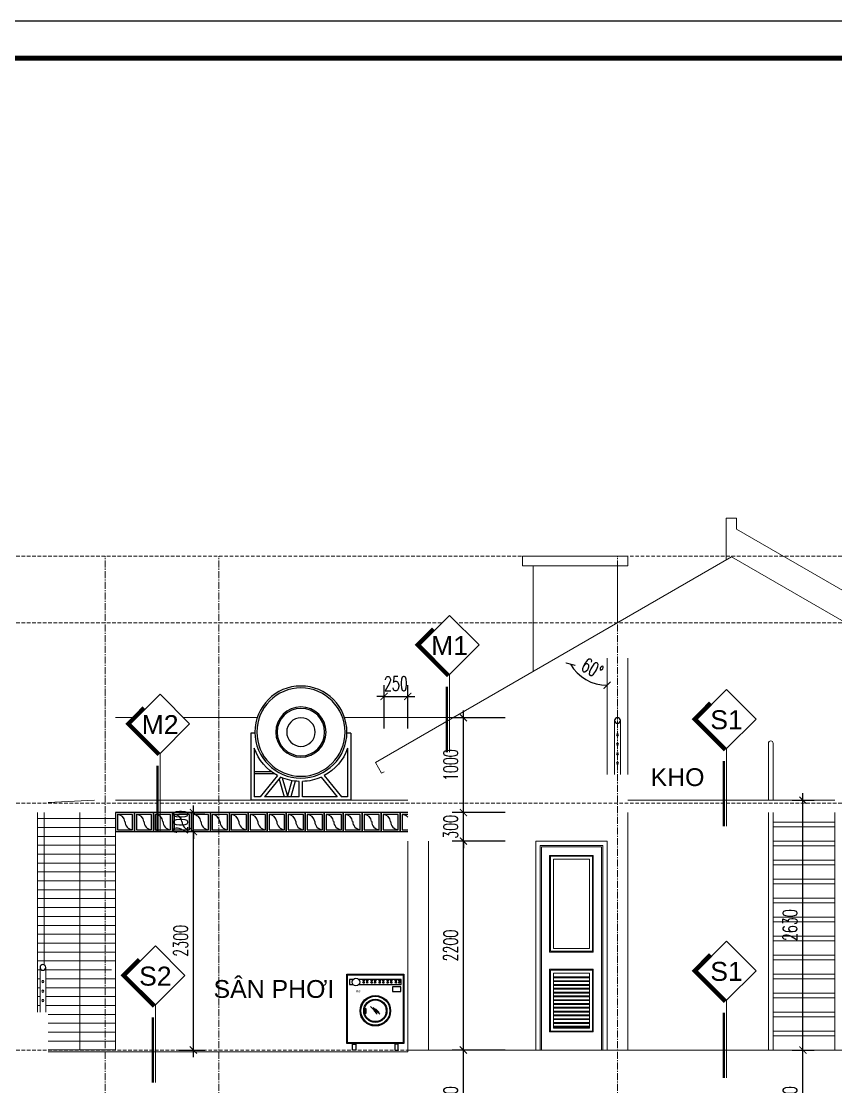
# Model space of a CAD drawing. Header units: millimetres. Extents: x -229618 to 2906, y -178063 to 96806.
# Drawn here: x -85529 to -76947, y -144591 to -133372 of the extents above; entities that cross this region are included whole.
import ezdxf
from ezdxf.enums import TextEntityAlignment as Align
from ezdxf.xclip import XClip

# ---------------------------------------------------------------- set-up
doc = ezdxf.new("R2010")
doc.units = ezdxf.units.MM
doc.header["$LTSCALE"] = 200
doc.header["$MEASUREMENT"] = 0
doc.header["$XCLIPFRAME"] = 0
doc.set_wipeout_variables(frame=1)
doc.header["$PDMODE"] = 3
doc.header["$PDSIZE"] = 50
doc.linetypes.add('CENTER2', pattern=[1.125, 0.75, -0.125, 0.125, -0.125])
doc.linetypes.add('DASHED2', pattern=[0.375, 0.25, -0.125])
doc.layers.get('0').update_dxf_attribs({"color": 95, "linetype": 'CONTINUOUS'})
doc.layers.get('DEFPOINTS').update_dxf_attribs({"linetype": 'CONTINUOUS'})
for name, color, linetype, lineweight in [('cat', 1, 'CONTINUOUS', 40), ('hatch', 250, 'CONTINUOUS', 5), ('nho', 252, 'CONTINUOUS', 15), ('thay', 7, 'CONTINUOUS', 18), ('tim', 18, 'CENTER2', 9)]:
    doc.layers.add(name, color=color, linetype=linetype, lineweight=lineweight)
for name, color, linetype in [('CUA', 145, 'CONTINUOUS'), ('DIM', 251, 'CONTINUOUS'), ('KHUNGTEN', 7, 'CONTINUOUS'), ('NOITHAT', 99, 'CONTINUOUS'), ('TEXT', 33, 'CONTINUOUS'), ('VAT-LIEU', 251, 'CONTINUOUS')]:
    doc.layers.add(name, color=color, linetype=linetype)
doc.layers.add('in', color=203, linetype='CONTINUOUS', lineweight=5, plot=False)
doc.styles.add('Aria H iso', font='Vharial_0.ttf')
doc.styles.add('CHU HOA Day', font='Vharial_0.ttf')
doc.styles.add('Scale', font='vnsimli.shx', dxfattribs={"width": 0.65, "bigfont": 'bigfont.shx'})
doc.styles.get("Standard").update_dxf_attribs({"font": 'VNCC-SIM.shx', "width": 0.6})
doc.dimstyles.new('Scale', dxfattribs={"dimscale": 75, "dimtxt": 2, "dimasz": 1, "dimexe": 1.6, "dimexo": 0, "dimgap": 0.8, "dimtad": 1, "dimdec": 0, "dimzin": 0, "dimdsep": 46, "dimtxsty": 'Scale', "dimblk": 'ARCHTICK', "dimcen": 0.1, "dimdle": 1, "dimclrd": 256, "dimclre": 256, "dimclrt": 3, "dimadec": 0, "dimazin": 0, "dimtfac": 1, "dimtdec": 0, "dimtix": 1, "dimtmove": 2, "dimatfit": 3, "dimldrblk": 'ARCHTICK', "dimfxl": 0, "dimtolj": 1, "dimtzin": 0, "dimarcsym": 0})

# ---------------------------------------------------------------- blocks, each defined once
blk = doc.blocks.new('gach kinh')
at = {"layer": 'CUA', "linetype": 'Continuous'}
blk.add_lwpolyline([(0, 0), (200, 0), (200, 200), (0, 200)], close=True, dxfattribs=at)
at = {"layer": 'VAT-LIEU', "linetype": 'Continuous'}
blk.add_lwpolyline([(20, 20), (180, 20), (180, 180), (20, 180)], close=True, dxfattribs=at)
for centre, radius, start, end in [((19, 100), 80.4, 5.4118, 89.5545), ((188, 108), 88.2, 180.434, 265.0592)]:
    blk.add_arc(centre, radius, start, end, dxfattribs=at)
blk = doc.blocks.new('Dw')
for p, q in [((45, 0), (45, 2155)), ((705, 2155), (45, 2155)), ((705, 0), (705, 2155)), ((0, 0), (750, 0))]:
    blk.add_line(p, q)
for points in [[(750, 0), (750, 2200), (0, 2200), (0, 0)], [(690, 0), (690, 2140), (60, 2140), (60, 0)], [(145, 2050), (145, 1030), (605, 1030), (605, 2050), (145, 2050)], [(145, 850), (145, 190), (605, 190), (605, 850), (145, 850)]]:
    blk.add_lwpolyline(points)
for points in [[(155, 2040), (155, 1040), (595, 1040), (595, 2040)], [(185, 2010), (185, 1070), (565, 1070), (565, 2010)], [(155, 840), (155, 200), (595, 200), (595, 840)], [(185, 810), (185, 230), (565, 230), (565, 810)], [(185, 770), (565, 770), (565, 760), (185, 760)], [(185, 730), (565, 730), (565, 720), (185, 720)], [(185, 690), (565, 690), (565, 680), (185, 680)], [(185, 650), (565, 650), (565, 640), (185, 640)], [(185, 610), (565, 610), (565, 600), (185, 600)], [(185, 570), (565, 570), (565, 560), (185, 560)], [(185, 530), (565, 530), (565, 520), (185, 520)], [(185, 490), (565, 490), (565, 480), (185, 480)], [(185, 450), (565, 450), (565, 440), (185, 440)], [(185, 410), (565, 410), (565, 400), (185, 400)], [(185, 370), (565, 370), (565, 360), (185, 360)], [(185, 330), (565, 330), (565, 320), (185, 320)], [(185, 290), (565, 290), (565, 280), (185, 280)], [(185, 250), (565, 250), (565, 240), (185, 240)]]:
    blk.add_lwpolyline(points, close=True)
at = {"const_width": 7.5}
for points in [[(45, 1892), (45, 1962)], [(45, 1220), (45, 1290)], [(45, 178), (45, 248)]]:
    blk.add_lwpolyline(points, dxfattribs=at)
blk = doc.blocks.new('_ArchTick')
at = {"color": 0, "linetype": 'ByBlock', "const_width": 0.15}
blk.add_lwpolyline([(-0.5, -0.5), (0.5, 0.5)], dxfattribs=at)
blk = doc.blocks.new('*D187')
at = {"layer": 'DEFPOINTS', "color": 0, "linetype": 'Continuous'}
for p in [(-77406, -144205), (-77293, -144205), (-77406, -145305)]:
    blk.add_point(p, dxfattribs=at)
at = {"layer": 'DIM', "linetype": 'Continuous', "lineweight": -2}
for p, q in [((-77293, -145380), (-77293, -144130)), ((-77406, -144205), (-77173, -144205)), ((-77406, -145305), (-77173, -145305))]:
    blk.add_line(p, q, dxfattribs=at)
at = {"layer": 'DIM', "linetype": 'Continuous', "lineweight": -2, "xscale": 75, "yscale": 75, "zscale": 75}
for p, rotation in [((-77293, -144205), 90), ((-77293, -145305), 270)]:
    blk.add_blockref('_ArchTick', p, dxfattribs=dict(at, rotation=rotation))
at = {"layer": 'DIM', "color": 3, "linetype": 'Continuous', "insert": (-77428, -144755), "char_height": 150, "attachment_point": 5, "rotation": 90, "style": 'Scale'}
blk.add_mtext('\\A1;1100', dxfattribs=at)
blk = doc.blocks.new('*D196')
at = {"layer": 'DEFPOINTS', "color": 0, "linetype": 'Continuous'}
for p in [(-80870, -144205), (-80429, -144205), (-80429, -145305)]:
    blk.add_point(p, dxfattribs=at)
at = {"layer": 'DIM', "linetype": 'Continuous', "lineweight": -2}
for p, q in [((-80870, -145380), (-80870, -144130)), ((-80429, -144205), (-80990, -144205)), ((-80429, -145305), (-80990, -145305))]:
    blk.add_line(p, q, dxfattribs=at)
at = {"layer": 'DIM', "linetype": 'Continuous', "lineweight": -2, "xscale": 75, "yscale": 75, "zscale": 75}
for p, rotation in [((-80870, -144205), 90), ((-80870, -145305), 270)]:
    blk.add_blockref('_ArchTick', p, dxfattribs=dict(at, rotation=rotation))
at = {"layer": 'DIM', "color": 3, "linetype": 'Continuous', "insert": (-81005, -144755), "char_height": 150, "attachment_point": 5, "rotation": 90, "style": 'Scale'}
blk.add_mtext('\\A1;1100', dxfattribs=at)
blk = doc.blocks.new('*D197')
at = {"layer": 'DEFPOINTS', "color": 0, "linetype": 'Continuous'}
for p in [(-80870, -142005), (-80429, -142005), (-80429, -144205)]:
    blk.add_point(p, dxfattribs=at)
at = {"layer": 'DIM', "linetype": 'Continuous', "lineweight": -2}
for p, q in [((-80429, -142005), (-80990, -142005)), ((-80870, -144280), (-80870, -141930)), ((-80429, -144205), (-80990, -144205))]:
    blk.add_line(p, q, dxfattribs=at)
at = {"layer": 'DIM', "linetype": 'Continuous', "lineweight": -2, "xscale": 75, "yscale": 75, "zscale": 75}
for p, rotation in [((-80870, -142005), 90), ((-80870, -144205), 270)]:
    blk.add_blockref('_ArchTick', p, dxfattribs=dict(at, rotation=rotation))
at = {"layer": 'DIM', "color": 3, "linetype": 'Continuous', "insert": (-81005, -143105), "char_height": 150, "attachment_point": 5, "rotation": 90, "style": 'Scale'}
blk.add_mtext('\\A1;2200', dxfattribs=at)
blk = doc.blocks.new('*D220')
at = {"layer": 'DEFPOINTS', "color": 0, "linetype": 'Continuous'}
for p in [(-83870, -141905), (-83715, -141905), (-83870, -144205)]:
    blk.add_point(p, dxfattribs=at)
at = {"layer": 'DIM', "linetype": 'Continuous', "lineweight": -2}
for p, q in [((-83870, -141905), (-83595, -141905)), ((-83715, -144280), (-83715, -141830)), ((-83870, -144205), (-83595, -144205))]:
    blk.add_line(p, q, dxfattribs=at)
at = {"layer": 'DIM', "linetype": 'Continuous', "lineweight": -2, "xscale": 75, "yscale": 75, "zscale": 75}
for p, rotation in [((-83715, -141905), 90), ((-83715, -144205), 270)]:
    blk.add_blockref('_ArchTick', p, dxfattribs=dict(at, rotation=rotation))
at = {"layer": 'DIM', "color": 3, "linetype": 'Continuous', "insert": (-83850, -143055), "char_height": 150, "attachment_point": 5, "rotation": 90, "style": 'Scale'}
blk.add_mtext('\\A1;2300', dxfattribs=at)
blk = doc.blocks.new('*D221')
at = {"layer": 'DEFPOINTS', "color": 0, "linetype": 'Continuous'}
for p in [(-83870, -141705), (-83715, -141705), (-83870, -141905)]:
    blk.add_point(p, dxfattribs=at)
at = {"layer": 'DIM', "linetype": 'Continuous', "lineweight": -2}
for p, q in [((-83715, -141705), (-83715, -141630)), ((-83870, -141705), (-83595, -141705)), ((-83715, -141905), (-83715, -141705)), ((-83870, -141905), (-83595, -141905)), ((-83715, -141905), (-83715, -141980))]:
    blk.add_line(p, q, dxfattribs=at)
at = {"layer": 'DIM', "linetype": 'Continuous', "lineweight": -2, "xscale": 75, "yscale": 75, "zscale": 75}
for p, rotation in [((-83715, -141705), 270), ((-83715, -141905), 90)]:
    blk.add_blockref('_ArchTick', p, dxfattribs=dict(at, rotation=rotation))
at = {"layer": 'DIM', "color": 3, "linetype": 'Continuous', "insert": (-83850, -141805), "char_height": 150, "attachment_point": 5, "rotation": 90, "style": 'Scale'}
blk.add_mtext('\\A1;200', dxfattribs=at)
blk = doc.blocks.new('KhungA3')
at = {"layer": 'DEFPOINTS', "color": 8}
blk.add_lwpolyline([(-3.74, 3.81), (416.31, 3.81), (416.31, 300.81), (-3.74, 300.81)], close=True, dxfattribs=at)
at = {"layer": 'KHUNGTEN', "color": 4, "const_width": 0.724}
blk.add_lwpolyline([(7.54, 8.99), (411.13, 8.99), (411.13, 295.64), (7.54, 295.64)], close=True, dxfattribs=at)
blk = doc.blocks.new('kyhieu1')
at = {"layer": 'cat', "ltscale": 600}
blk.add_line((27, -131), (27, -817), dxfattribs=at)
at = {"color": 15, "linetype": 'Continuous'}
blk.add_wipeout([(0, 0), (311, 311), (0, 622), (-311, 311)], dxfattribs=at).dxf.layer = 'thay'
at = {"linetype": 'Continuous'}
blk.add_wipeout([(0, 622), (-311, 311), (0, 0), (311, 311)], dxfattribs=at).dxf.layer = 'DIM'
at = {"layer": 'thay', "ltscale": 600}
blk.add_line((0, 0), (0, -817), dxfattribs=at)
at = {"layer": 'thay', "color": 15, "linetype": 'Continuous'}
blk.add_lwpolyline([(0, 0), (311, 311), (0, 622), (-311, 311)], close=True, dxfattribs=at)
at = {"layer": 'thay', "color": 1, "linetype": 'Continuous', "const_width": 40}
blk.add_lwpolyline([(14, -14), (339, 311), (170, 481)], dxfattribs=at)
at = {"layer": 'TEXT', "style": 'CHU HOA Day'}
blk.add_attdef('N1', text='', height=200, dxfattribs=at).set_placement((0, 304), align=Align.MIDDLE)
blk = doc.blocks.new('*D144')
at = {"layer": 'DEFPOINTS', "color": 0, "linetype": 'Continuous'}
for p in [(-77406, -141575), (-77293, -141575), (-77406, -144205)]:
    blk.add_point(p, dxfattribs=at)
at = {"layer": 'DIM', "linetype": 'Continuous', "lineweight": -2}
for p, q in [((-77406, -141575), (-77173, -141575)), ((-77293, -144280), (-77293, -141500)), ((-77406, -144205), (-77173, -144205))]:
    blk.add_line(p, q, dxfattribs=at)
at = {"layer": 'DIM', "linetype": 'Continuous', "lineweight": -2, "xscale": 75, "yscale": 75, "zscale": 75}
for p, rotation in [((-77293, -141575), 90), ((-77293, -144205), 270)]:
    blk.add_blockref('_ArchTick', p, dxfattribs=dict(at, rotation=rotation))
at = {"layer": 'DIM', "color": 3, "linetype": 'Continuous', "insert": (-77428, -142890), "char_height": 150, "attachment_point": 5, "rotation": 90, "style": 'Scale'}
blk.add_mtext('\\A1;2630', dxfattribs=at)
blk = doc.blocks.new('*D141')
at = {"layer": 'DEFPOINTS', "color": 0, "linetype": 'Continuous'}
for p in [(-80870, -141705), (-80429, -141705), (-80429, -142005)]:
    blk.add_point(p, dxfattribs=at)
at = {"layer": 'DIM', "linetype": 'Continuous', "lineweight": -2}
for p, q in [((-80870, -141705), (-80870, -141630)), ((-80429, -141705), (-80990, -141705)), ((-80870, -142005), (-80870, -141705)), ((-80429, -142005), (-80990, -142005)), ((-80870, -142005), (-80870, -142080))]:
    blk.add_line(p, q, dxfattribs=at)
at = {"layer": 'DIM', "linetype": 'Continuous', "lineweight": -2, "xscale": 75, "yscale": 75, "zscale": 75}
for p, rotation in [((-80870, -141705), 270), ((-80870, -142005), 90)]:
    blk.add_blockref('_ArchTick', p, dxfattribs=dict(at, rotation=rotation))
at = {"layer": 'DIM', "color": 3, "linetype": 'Continuous', "insert": (-81005, -141855), "char_height": 150, "attachment_point": 5, "rotation": 90, "style": 'Scale'}
blk.add_mtext('\\A1;300', dxfattribs=at)
blk = doc.blocks.new('*D142')
at = {"layer": 'DEFPOINTS', "color": 0, "linetype": 'Continuous'}
for p in [(-80870, -140705), (-80429, -140705), (-80429, -141705)]:
    blk.add_point(p, dxfattribs=at)
at = {"layer": 'DIM', "linetype": 'Continuous', "lineweight": -2}
for p, q in [((-80870, -141780), (-80870, -140630)), ((-80429, -140705), (-80990, -140705)), ((-80429, -141705), (-80990, -141705))]:
    blk.add_line(p, q, dxfattribs=at)
at = {"layer": 'DIM', "linetype": 'Continuous', "lineweight": -2, "xscale": 75, "yscale": 75, "zscale": 75}
for p, rotation in [((-80870, -140705), 90), ((-80870, -141705), 270)]:
    blk.add_blockref('_ArchTick', p, dxfattribs=dict(at, rotation=rotation))
at = {"layer": 'DIM', "color": 3, "linetype": 'Continuous', "insert": (-81005, -141205), "char_height": 150, "attachment_point": 5, "rotation": 90, "style": 'Scale'}
blk.add_mtext('\\A1;1000', dxfattribs=at)
blk = doc.blocks.new('A$C68812394')
at = {"layer": 'NOITHAT'}
for p, q in [((0, 707), (0, 0)), ((0, 707), (41, 707)), ((1011, 707), (1052, 707)), ((1052, 707), (1052, 0)), ((35, 548), (35, 35)), ((1017, 548), (1017, 35)), ((281, 260), (99, 35)), ((313, 244), (144, 35)), ((724, 238), (667, 42)), ((740, 244), (909, 35)), ((772, 260), (954, 35)), ((803, 278), (1017, 278)), ((833, 298), (1017, 298)), ((509, 35), (509, 199)), ((543, 35), (543, 199)), ((585, 202), (632, 35)), ((620, 207), (667, 42)), ((756, 224), (702, 35)), ((0, 0), (1052, 0)), ((35, 35), (99, 35)), ((144, 35), (509, 35)), ((543, 35), (909, 35)), ((954, 35), (1017, 35))]:
    blk.add_line(p, q, dxfattribs=at)
for radius in [485, 465, 265, 250, 150]:
    blk.add_circle((526, 718), radius, dxfattribs=at)
for start, end in [(199.1561, 241.804), (298.196, 340.8439), (245.7579, 268.1265), (271.8735, 294.2421)]:
    blk.add_arc((526, 718), 520, start, end, dxfattribs=at)
blk = doc.blocks.new('*D2958')
at = {"layer": 'DEFPOINTS', "color": 0}
for p in [(-81456, -140481), (-81706, -140818), (-81456, -140818)]:
    blk.add_point(p, dxfattribs=at)
at = {"layer": 'DIM', "lineweight": -2}
for p, q in [((-81706, -140818), (-81706, -140361)), ((-81456, -140818), (-81456, -140361)), ((-81706, -140481), (-81781, -140481)), ((-81706, -140481), (-81456, -140481)), ((-81456, -140481), (-81381, -140481))]:
    blk.add_line(p, q, dxfattribs=at)
at = {"layer": 'DIM', "lineweight": -2, "xscale": 75, "yscale": 75, "zscale": 75}
blk.add_blockref('_ArchTick', (-81706, -140481), dxfattribs=at)
at = {"layer": 'DIM', "lineweight": -2, "xscale": 75, "yscale": 75, "zscale": 75, "rotation": 180}
blk.add_blockref('_ArchTick', (-81456, -140481), dxfattribs=at)
at = {"layer": 'DIM', "color": 3, "insert": (-81581, -140346), "char_height": 150, "attachment_point": 5, "style": 'Scale'}
blk.add_mtext('\\A1;250', dxfattribs=at)
blk = doc.blocks.new('*D2959')
at = {"layer": 'DEFPOINTS', "color": 0}
for p in [(-78046, -139162), (-79356, -140080), (-79643, -140260), (-81706, -141275), (-79356, -141305)]:
    blk.add_point(p, dxfattribs=at)
at = {"layer": 'DIM', "lineweight": -2}
blk.add_arc((-79356, -139918), 446, 210, 270, dxfattribs=at)
at = {"layer": 'DIM', "lineweight": -2, "xscale": 75, "yscale": 75, "zscale": 75}
for p, rotation in [((-79742, -140141), 119.9999999999998), ((-79356, -140364), 1.230295865184416e-09)]:
    blk.add_blockref('_ArchTick', p, dxfattribs=dict(at, rotation=rotation))
at = {"layer": 'DIM', "color": 3, "insert": (-79512, -140187), "char_height": 150, "attachment_point": 5, "rotation": 330, "style": 'Scale'}
blk.add_mtext('\\A1;60°', dxfattribs=at)
blk = doc.blocks.new('*D2960')
at = {"layer": 'DEFPOINTS', "color": 0}
for p in [(-78046, -139162), (-76736, -139918), (-76572, -140369), (-75858, -140426), (-76736, -140610)]:
    blk.add_point(p, dxfattribs=at)
at = {"layer": 'DIM', "lineweight": -2}
blk.add_arc((-76736, -139918), 479, 270, 330, dxfattribs=at)
at = {"layer": 'DIM', "lineweight": -2, "xscale": 75, "yscale": 75, "zscale": 75}
for p, rotation in [((-76321, -140158), 60.00000000000666), ((-76736, -140398), 180.0000000000001)]:
    blk.add_blockref('_ArchTick', p, dxfattribs=dict(at, rotation=rotation))
at = {"layer": 'DIM', "color": 3, "insert": (-76564, -140217), "char_height": 150, "attachment_point": 5, "rotation": 30, "style": 'Scale'}
blk.add_mtext('\\A1;60°', dxfattribs=at)

msp = doc.modelspace()

# ---------------------------------------------------------------- hatches: boundary and pattern name
at = {"layer": 'hatch', "linetype": 'Continuous'}
h = msp.add_hatch(dxfattribs=at)
h.set_pattern_fill('GRATE', color=256, scale=3000, style=0)
h.set_pattern_definition([(180, (-84536.33, -144204.865), (0, 93.75), []), (90, (-84536.33, -144204.86), (375, 2e-14), [])])
h.paths.add_polyline_path([(-85356.3, -141704.9), (-84646.3, -141704.9), (-84646.3, -144204.9), (-85246.3, -144204.9), (-85246.3, -143804.9), (-85271.3, -143804.9), (-85271.3, -143334.9, 0.4142136), (-85301.3, -143304.9, 0.4142136), (-85331.3, -143334.9), (-85331.3, -143804.9), (-85356.3, -143804.9)])
h.paths.add_polyline_path([(-84646.3, -141704.9), (-84536.3, -141704.9), (-84536.3, -141904.9), (-84536.3, -143319.1), (-84586.9, -143369.6), (-84536.3, -143420.2), (-84536.3, -144204.9), (-84646.3, -144204.9)])

# ---------------------------------------------------------------- linework, layer by layer
at = {"layer": 'hatch', "color": 251, "linetype": 'DASHED2', "ltscale": 0.75}
for p, q in [((-90757.5, -139004.9), (-63981, -139004.9)), ((-90757.5, -139704.9), (-63981, -139704.9)), ((-90757.5, -141604.9), (-63981, -141604.9)), ((-90757.5, -144204.9), (-63981, -144204.9))]:
    msp.add_line(p, q, dxfattribs=at)
at = {"layer": 'nho', "linetype": 'Continuous'}
for p, q in [((-79276.3, -140734.9), (-79276.3, -141304.9)), ((-79216.3, -140734.9), (-79216.3, -141304.9)), ((-85331.3, -143334.9), (-85331.3, -143804.9)), ((-85271.3, -143334.9), (-85271.3, -143804.9))]:
    msp.add_line(p, q, dxfattribs=at)
for points in [[(-76956.3, -141854.9), (-77606.3, -141854.9), (-77606.3, -141804.9), (-76956.3, -141804.9)], [(-76956.3, -142054.9), (-77606.3, -142054.9), (-77606.3, -142004.9), (-76956.3, -142004.9)], [(-76956.3, -142254.9), (-77606.3, -142254.9), (-77606.3, -142204.9), (-76956.3, -142204.9)], [(-76956.3, -142454.9), (-77606.3, -142454.9), (-77606.3, -142404.9), (-76956.3, -142404.9)], [(-76956.3, -142654.9), (-77606.3, -142654.9), (-77606.3, -142604.9), (-76956.3, -142604.9)], [(-76956.3, -142854.9), (-77606.3, -142854.9), (-77606.3, -142804.9), (-76956.3, -142804.9)], [(-76956.3, -143054.9), (-77606.3, -143054.9), (-77606.3, -143004.9), (-76956.3, -143004.9)], [(-76956.3, -143254.9), (-77606.3, -143254.9), (-77606.3, -143204.9), (-76956.3, -143204.9)], [(-76956.3, -143454.9), (-77606.3, -143454.9), (-77606.3, -143404.9), (-76956.3, -143404.9)], [(-76956.3, -143654.9), (-77606.3, -143654.9), (-77606.3, -143604.9), (-76956.3, -143604.9)], [(-76956.3, -143854.9), (-77606.3, -143854.9), (-77606.3, -143804.9), (-76956.3, -143804.9)], [(-76956.3, -144054.9), (-77606.3, -144054.9), (-77606.3, -144004.9), (-76956.3, -144004.9)]]:
    msp.add_lwpolyline(points, close=True, dxfattribs=at)
at = {"layer": 'NOITHAT'}
for p, q in [((-81786.9, -143808.7), (-81847.6, -143748)), ((-81750.9, -143826.2), (-81821.5, -143755.5)), ((-81776.6, -143809.7), (-81818.9, -143767.4)), ((-81777, -143827.9), (-81815.3, -143789.6)), ((-81757.8, -143809.9), (-81797.4, -143770.2))]:
    msp.add_line(p, q, dxfattribs=at)
for points in [[(-81498, -144137.9), (-82098, -144137.9), (-82098, -143405.2), (-81498, -143405.2)], [(-81506, -144129.9), (-82090, -144129.9), (-82090, -143413.2), (-81506, -143413.2)], [(-81911.6, -143467.4), (-81930.3, -143467.4), (-81930.3, -143476.2), (-81911.6, -143476.2)], [(-81874.2, -143467.4), (-81892.9, -143467.4), (-81892.9, -143476.2), (-81874.2, -143476.2)], [(-81828, -143467.4), (-81846.7, -143467.4), (-81846.7, -143476.2), (-81828, -143476.2)], [(-81790.7, -143467.4), (-81809.4, -143467.4), (-81809.4, -143476.2), (-81790.7, -143476.2)], [(-81741.5, -143467.4), (-81760.2, -143467.4), (-81760.2, -143476.2), (-81741.5, -143476.2)], [(-81704.2, -143467.4), (-81722.8, -143467.4), (-81722.8, -143476.2), (-81704.2, -143476.2)], [(-81658.9, -143467.4), (-81677.6, -143467.4), (-81677.6, -143476.2), (-81658.9, -143476.2)], [(-81621.6, -143467.4), (-81640.3, -143467.4), (-81640.3, -143476.2), (-81621.6, -143476.2)], [(-81572.4, -143467.4), (-81591.1, -143467.4), (-81591.1, -143476.2), (-81572.4, -143476.2)], [(-81535.1, -143467.4), (-81553.8, -143467.4), (-81553.8, -143476.2), (-81535.1, -143476.2)], [(-81527.7, -143539.4), (-81615.7, -143539.4), (-81615.7, -143587.9), (-81527.7, -143587.9)], [(-81895, -143771.2), (-81906.6, -143771.2), (-81906.6, -143817.5), (-81895, -143817.5)], [(-82039.7, -144143.4), (-82003.8, -144143.4), (-82003.8, -144204.9), (-82039.7, -144204.9)], [(-81556.3, -144143.4), (-81592.2, -144143.4), (-81592.2, -144204.9), (-81556.3, -144204.9)]]:
    msp.add_lwpolyline(points, close=True, dxfattribs=at)
for points in [[(-82031.3, -143461.3), (-82069.4, -143461.3), (-82069.4, -143515.9), (-82033.8, -143515.9)], [(-81972.3, -143515.9), (-81525.9, -143515.9), (-81525.9, -143461.3), (-81974.7, -143461.3)]]:
    msp.add_lwpolyline(points, dxfattribs=at)
for centre, radius in [((-82003, -143490), 40.2), ((-81921.4, -143494.9), 6.87), ((-81884.1, -143494.9), 6.87), ((-81837.9, -143494.9), 6.87), ((-81800.5, -143494.9), 6.87), ((-81752.3, -143494.9), 6.87), ((-81715, -143494.9), 6.87), ((-81667.8, -143494.9), 6.87), ((-81630.4, -143494.9), 6.87), ((-81581.3, -143494.9), 6.87), ((-81543.9, -143494.9), 6.87), ((-81798, -143791.4), 160.5), ((-81798, -143791.4), 152.5), ((-81798, -143791.4), 122.5), ((-81798, -143791.4), 114.5)]:
    msp.add_circle(centre, radius, dxfattribs=at)
at = {"layer": 'TEXT', "linetype": 'Continuous'}
for centre, radius, start, end in [((-79246.3, -140734.9), 30, 90, 270), ((-79246.3, -140734.9), 30, 270, 90), ((-79246.3, -140884.9), 10, 90, 270), ((-79246.3, -140884.9), 10, 270, 90), ((-79246.3, -140984.9), 10, 90, 270), ((-79246.3, -140984.9), 10, 270, 90), ((-79246.3, -141084.9), 10, 90, 270), ((-79246.3, -141084.9), 10, 270, 90), ((-79246.3, -141184.9), 10, 90, 270), ((-79246.3, -141184.9), 10, 270, 90), ((-85301.3, -143334.9), 30, 90, 270), ((-85301.3, -143334.9), 30, 270, 90), ((-85301.3, -143484.9), 10, 90, 270), ((-85301.3, -143484.9), 10, 270, 90), ((-85301.3, -143584.9), 10, 90, 270), ((-85301.3, -143584.9), 10, 270, 90), ((-85301.3, -143684.9), 10, 90, 270), ((-85301.3, -143684.9), 10, 270, 90)]:
    msp.add_arc(centre, radius, start, end, dxfattribs=at)
at = {"layer": 'thay', "linetype": 'Continuous'}
for p, q in [((-78046.3, -139012), (-81797.2, -141177.6)), ((-78046.3, -139012), (-75857.9, -140275.5)), ((-79356.3, -141304.9), (-79356.3, -140079.8)), ((-79136.3, -141304.9), (-79136.3, -140079.8)), ((-84536.3, -140704.9), (-83043.3, -140704.9)), ((-82121.8, -140704.9), (-80978.4, -140704.9)), ((-77656.3, -140974.9), (-77656.3, -141574.9)), ((-77606.3, -140974.9), (-77606.3, -141574.9)), ((-81732.2, -141290.1), (-81797.2, -141177.6)), ((-81732.2, -141290.1), (-81706.3, -141275.1)), ((-84756.3, -141574.9), (-85246.3, -141599.4)), ((-81456.3, -141574.9), (-84536.3, -141574.9)), ((-76956.3, -141574.9), (-79136.3, -141574.9)), ((-85356.3, -141704.9), (-85356.3, -143804.9)), ((-84536.3, -141714.9), (-84536.3, -144204.9)), ((-79136.3, -141704.9), (-79136.3, -144204.9)), ((-77656.3, -141704.9), (-77656.3, -144204.9)), ((-77606.3, -141704.9), (-77606.3, -144204.9)), ((-76956.3, -144204.9), (-76956.3, -141704.9)), ((-81456.3, -141904.9), (-84536.3, -141904.9)), ((-81456.3, -142004.9), (-81456.3, -144224.9)), ((-81236.3, -142004.9), (-81236.3, -144204.9)), ((-81456.3, -144204.9), (-79136.3, -144204.9)), ((-71556.3, -144204.9), (-79136.3, -144204.9))]:
    msp.add_line(p, q, dxfattribs=at)
at = {"layer": 'thay', "color": 0, "ltscale": 0.75}
msp.add_line((-81456.3, -144224.9), (-85246.3, -144224.9), dxfattribs=at)
at = {"layer": 'thay'}
msp.add_lwpolyline([(-78101.3, -139043.8), (-78101.3, -138604.9), (-77991.3, -138604.9), (-77991.3, -138718.4), (-76596.3, -139523.8), (-76602.3, -139534.2), (-76645.6, -139509.2), (-76670.6, -139552.5), (-76846.3, -139451), (-76846.3, -139704.9)], dxfattribs=at)
for points in [[(-79136.3, -139004.9), (-80246.3, -139004.9), (-80246.3, -139104.9), (-79136.3, -139104.9)], [(-79246.3, -139104.9), (-80136.3, -139104.9), (-80136.3, -140218.7), (-79246.3, -139704.9)]]:
    msp.add_lwpolyline(points, close=True, dxfattribs=at)
at = {"layer": 'thay', "linetype": 'Continuous'}
msp.add_lwpolyline([(-80106.3, -142004.9), (-79356.3, -142004.9), (-79356.3, -144204.9), (-80106.3, -144204.9)], close=True, dxfattribs=at)
msp.add_arc((-77631.3, -140974.9), 25, 0, 180, dxfattribs=at)
at = {"layer": 'tim', "ltscale": 0.5}
for p, q in [((-84646.3, -153410.8), (-84646.3, -139004.9)), ((-83446.3, -153410.8), (-83446.3, -139004.9)), ((-79246.3, -153410.8), (-79246.3, -139004.9))]:
    msp.add_line(p, q, dxfattribs=at)

# ---------------------------------------------------------------- block references
at = {"layer": 'hatch', "linetype": 'Continuous', "xscale": -1}
msp.add_blockref('Dw', (-79356.3, -144204.9), dxfattribs=at)
at = {"layer": 'KHUNGTEN', "xscale": 75, "yscale": 75, "zscale": 75.00000000000009}
msp.add_blockref('KhungA3', (-91323.2, -155932.6), dxfattribs=at)
at = {"layer": 'nho', "linetype": 'Continuous', "extrusion": (0, 0, -1), "xscale": -1, "zscale": -1}
for p in [(84536.3, -141904.9), (84336.3, -141904.9), (84136.3, -141904.9), (83936.3, -141904.9), (83736.3, -141904.9), (83536.3, -141904.9), (83336.3, -141904.9), (83136.3, -141904.9), (82936.3, -141904.9), (82736.3, -141904.9), (82536.3, -141904.9), (82336.3, -141904.9), (82136.3, -141904.9), (81936.3, -141904.9), (81736.3, -141904.9)]:
    msp.add_blockref('gach kinh', p, dxfattribs=at)
at = {"layer": 'nho', "linetype": 'Continuous', "extrusion": (0, 0, -1)}
ref = msp.add_blockref('gach kinh', (81536.3, -141904.9), dxfattribs=dict(at, xscale=-1, zscale=-1))
XClip(ref).set_block_clipping_path([(-181.6865124304, -40), (80.0000000001, 433.0374443891)])
at = {"layer": 'NOITHAT', "xscale": -1}
msp.add_blockref('A$C68812394', (-82056.3, -141574.9), dxfattribs=at)

# ---------------------------------------------------------------- texts
at = {"layer": 'NOITHAT', "insert": (-81950.7, -143531.5), "char_height": 25, "width": 241.448, "attachment_point": 3}
msp.add_mtext('\\P\\f@黑体|b0|i0|c134|p2;Halr', dxfattribs=at)
at = {"layer": 'TEXT', "style": 'Aria H iso'}
for s, p in [('kho', (-78897.5, -141425.2)), ('s©n ph¬i', (-83502.9, -143655.8))]:
    msp.add_text(s, height=187.5, dxfattribs=at).set_placement(p)

# ---------------------------------------------------------------- dimensions: what is measured, and where the dimension line sits
at = {"layer": 'DIM', "linetype": 'Continuous'}
for base, p1, p2, angle, picture, middle in [((-77292.7, -141574.9), (-77405.7, -144204.9), (-77405.7, -141574.9), 90, '*D144', (-77427.7, -142889.9)), ((-83714.9, -141704.9), (-83869.5, -141904.9), (-83869.5, -141704.9), 90, '*D221', (-83849.9, -141804.9)), ((-80870, -141704.9), (-80429.4, -142004.9), (-80429.4, -141704.9), 90, '*D141', (-81005, -141854.9)), ((-83714.9, -141904.9), (-83869.5, -144204.9), (-83869.5, -141904.9), 90, '*D220', (-83849.9, -143054.9)), ((-80870, -142004.9), (-80429.4, -144204.9), (-80429.4, -142004.9), 90, '*D197', (-81005, -143104.9)), ((-80870, -144204.9), (-80429.4, -145304.9), (-80429.4, -144204.9), 90, '*D196', (-81005, -144754.9)), ((-77292.7, -144204.9), (-77405.7, -145304.9), (-77405.7, -144204.9), 270, '*D187', (-77427.7, -144754.9))]:
    dim = msp.add_linear_dim(base=base, p1=p1, p2=p2, angle=angle, dimstyle='Scale', override={"dimfxl": 70}, dxfattribs=at)
    dim.commit()
    dim.dimension.update_dxf_attribs({"geometry": picture, "text_midpoint": middle})

# ---------------------------------------------------------------- next in the draw order: block references
ref = msp.add_blockref('kyhieu1', (-81015.9, -140250), dxfattribs=dict(at, xscale=-1))
ref.add_attrib('N1', 'm1', dxfattribs={"layer": 'TEXT', "height": 200, "style": 'CHU HOA Day'}).set_placement((-81015.9, -139945.9), align=Align.MIDDLE)
ref = msp.add_blockref('kyhieu1', (-84065.9, -141080.8), dxfattribs=dict(at, xscale=-1))
ref.add_attrib('N1', 'm2', dxfattribs={"layer": 'TEXT', "height": 200, "style": 'CHU HOA Day'}).set_placement((-84065.9, -140776.7), align=Align.MIDDLE)
ref = msp.add_blockref('kyhieu1', (-78097.5, -141030.8), dxfattribs=dict(at, xscale=-1))
ref.add_attrib('N1', 's1', dxfattribs={"layer": 'TEXT', "height": 200, "style": 'CHU HOA Day'}).set_placement((-78097.5, -140726.7), align=Align.MIDDLE)
ref = msp.add_blockref('kyhieu1', (-84116.1, -143730.8), dxfattribs=dict(at, xscale=-1))
ref.add_attrib('N1', 's2', dxfattribs={"layer": 'TEXT', "height": 200, "style": 'CHU HOA Day'}).set_placement((-84116.1, -143426.7), align=Align.MIDDLE)
ref = msp.add_blockref('kyhieu1', (-78097.5, -143680.8), dxfattribs=dict(at, xscale=-1))
ref.add_attrib('N1', 's1', dxfattribs={"layer": 'TEXT', "height": 200, "style": 'CHU HOA Day'}).set_placement((-78097.5, -143376.7), align=Align.MIDDLE)

# ---------------------------------------------------------------- next in the draw order: linework, layer by layer
at = {"layer": 'in', "linetype": 'Continuous'}
msp.add_lwpolyline([(-91603.5, -155646.6), (-60100.3, -155646.6), (-60100.3, -133371.6), (-91603.5, -133371.6)], close=True, dxfattribs=at)

# ---------------------------------------------------------------- next in the draw order: dimensions: what is measured, and where the dimension line sits
at = {"layer": 'DIM'}
for base, line1, line2, picture, middle in [((-79642.7, -140259.7), ((-79356.3, -141304.9), (-79356.3, -140079.8)), ((-81706.3, -141275.1), (-78046.3, -139162)), '*D2959', (-79511.6, -140187.3)), ((-76572.3, -140369), ((-78046.3, -139162), (-75857.9, -140425.5)), ((-76736.3, -139918.4), (-76736.3, -140610.4)), '*D2960', (-76564.1, -140216.7))]:
    dim = msp.add_angular_dim_2l(base=base, line1=line1, line2=line2, dimstyle='Scale', dxfattribs=at)
    dim.commit()
    dim.dimension.update_dxf_attribs({"geometry": picture, "text_midpoint": middle})
dim = msp.add_linear_dim(base=(-81456.3, -140480.6), p1=(-81706.3, -140817.9), p2=(-81456.3, -140817.9), dimstyle='Scale', dxfattribs=at)
dim.commit()
dim.dimension.update_dxf_attribs({"geometry": '*D2958', "text_midpoint": (-81581.3, -140345.6)})
at = {"layer": 'DIM', "linetype": 'Continuous'}
dim = msp.add_linear_dim(base=(-80870, -140704.9), p1=(-80429.4, -141704.9), p2=(-80429.4, -140704.9), angle=90, dimstyle='Scale', override={"dimfxl": 70}, dxfattribs=at)
dim.commit()
dim.dimension.update_dxf_attribs({"geometry": '*D142', "text_midpoint": (-81005, -141204.9)})

doc.saveas('drawing.dxf')
